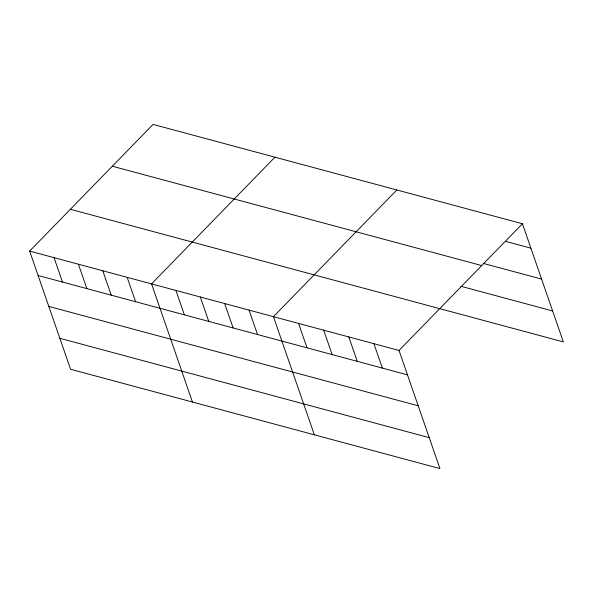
<?xml version="1.0" encoding="UTF-8"?>
<svg xmlns="http://www.w3.org/2000/svg" width="593" height="593" viewBox="0 0 593 593"><rect width="100%" height="100%" fill="white"/><g stroke="black" fill="none" stroke-linecap="round" stroke-linejoin="round"><path stroke-width="0.89" d="M29.65 251.098L399.03 350.448L439.947 468.596L70.56 369.246L29.65 251.098L153.053 124.404L522.44 223.754L563.35 341.902L70.374 209.285M274.952 157.189L151.549 283.884L192.458 402.032M396.85 189.975L273.44 316.669L314.357 434.817M399.03 350.448L522.44 223.754M505.77 241.403L530.883 248.156M483.569 263.485L541.602 279.095M112.329 166.21L481.716 265.56M460.828 286.271L552.639 310.969M38.1 275.5L407.48 374.85M48.811 306.433L418.198 405.782M59.849 338.306L429.236 437.656M373.916 343.688L382.366 368.09M348.795 336.935L357.245 361.337M323.682 330.182L332.132 354.577M298.561 323.422L307.011 347.824M249.06 310.109L257.51 334.511M224.688 303.549L233.131 327.951M200.308 296.997L208.758 321.399M175.928 290.437L184.379 314.839M127.169 277.324L135.619 301.726M102.789 270.771L111.239 295.166M78.409 264.211L86.86 288.613M54.03 257.651L62.48 282.053"/></g></svg>
